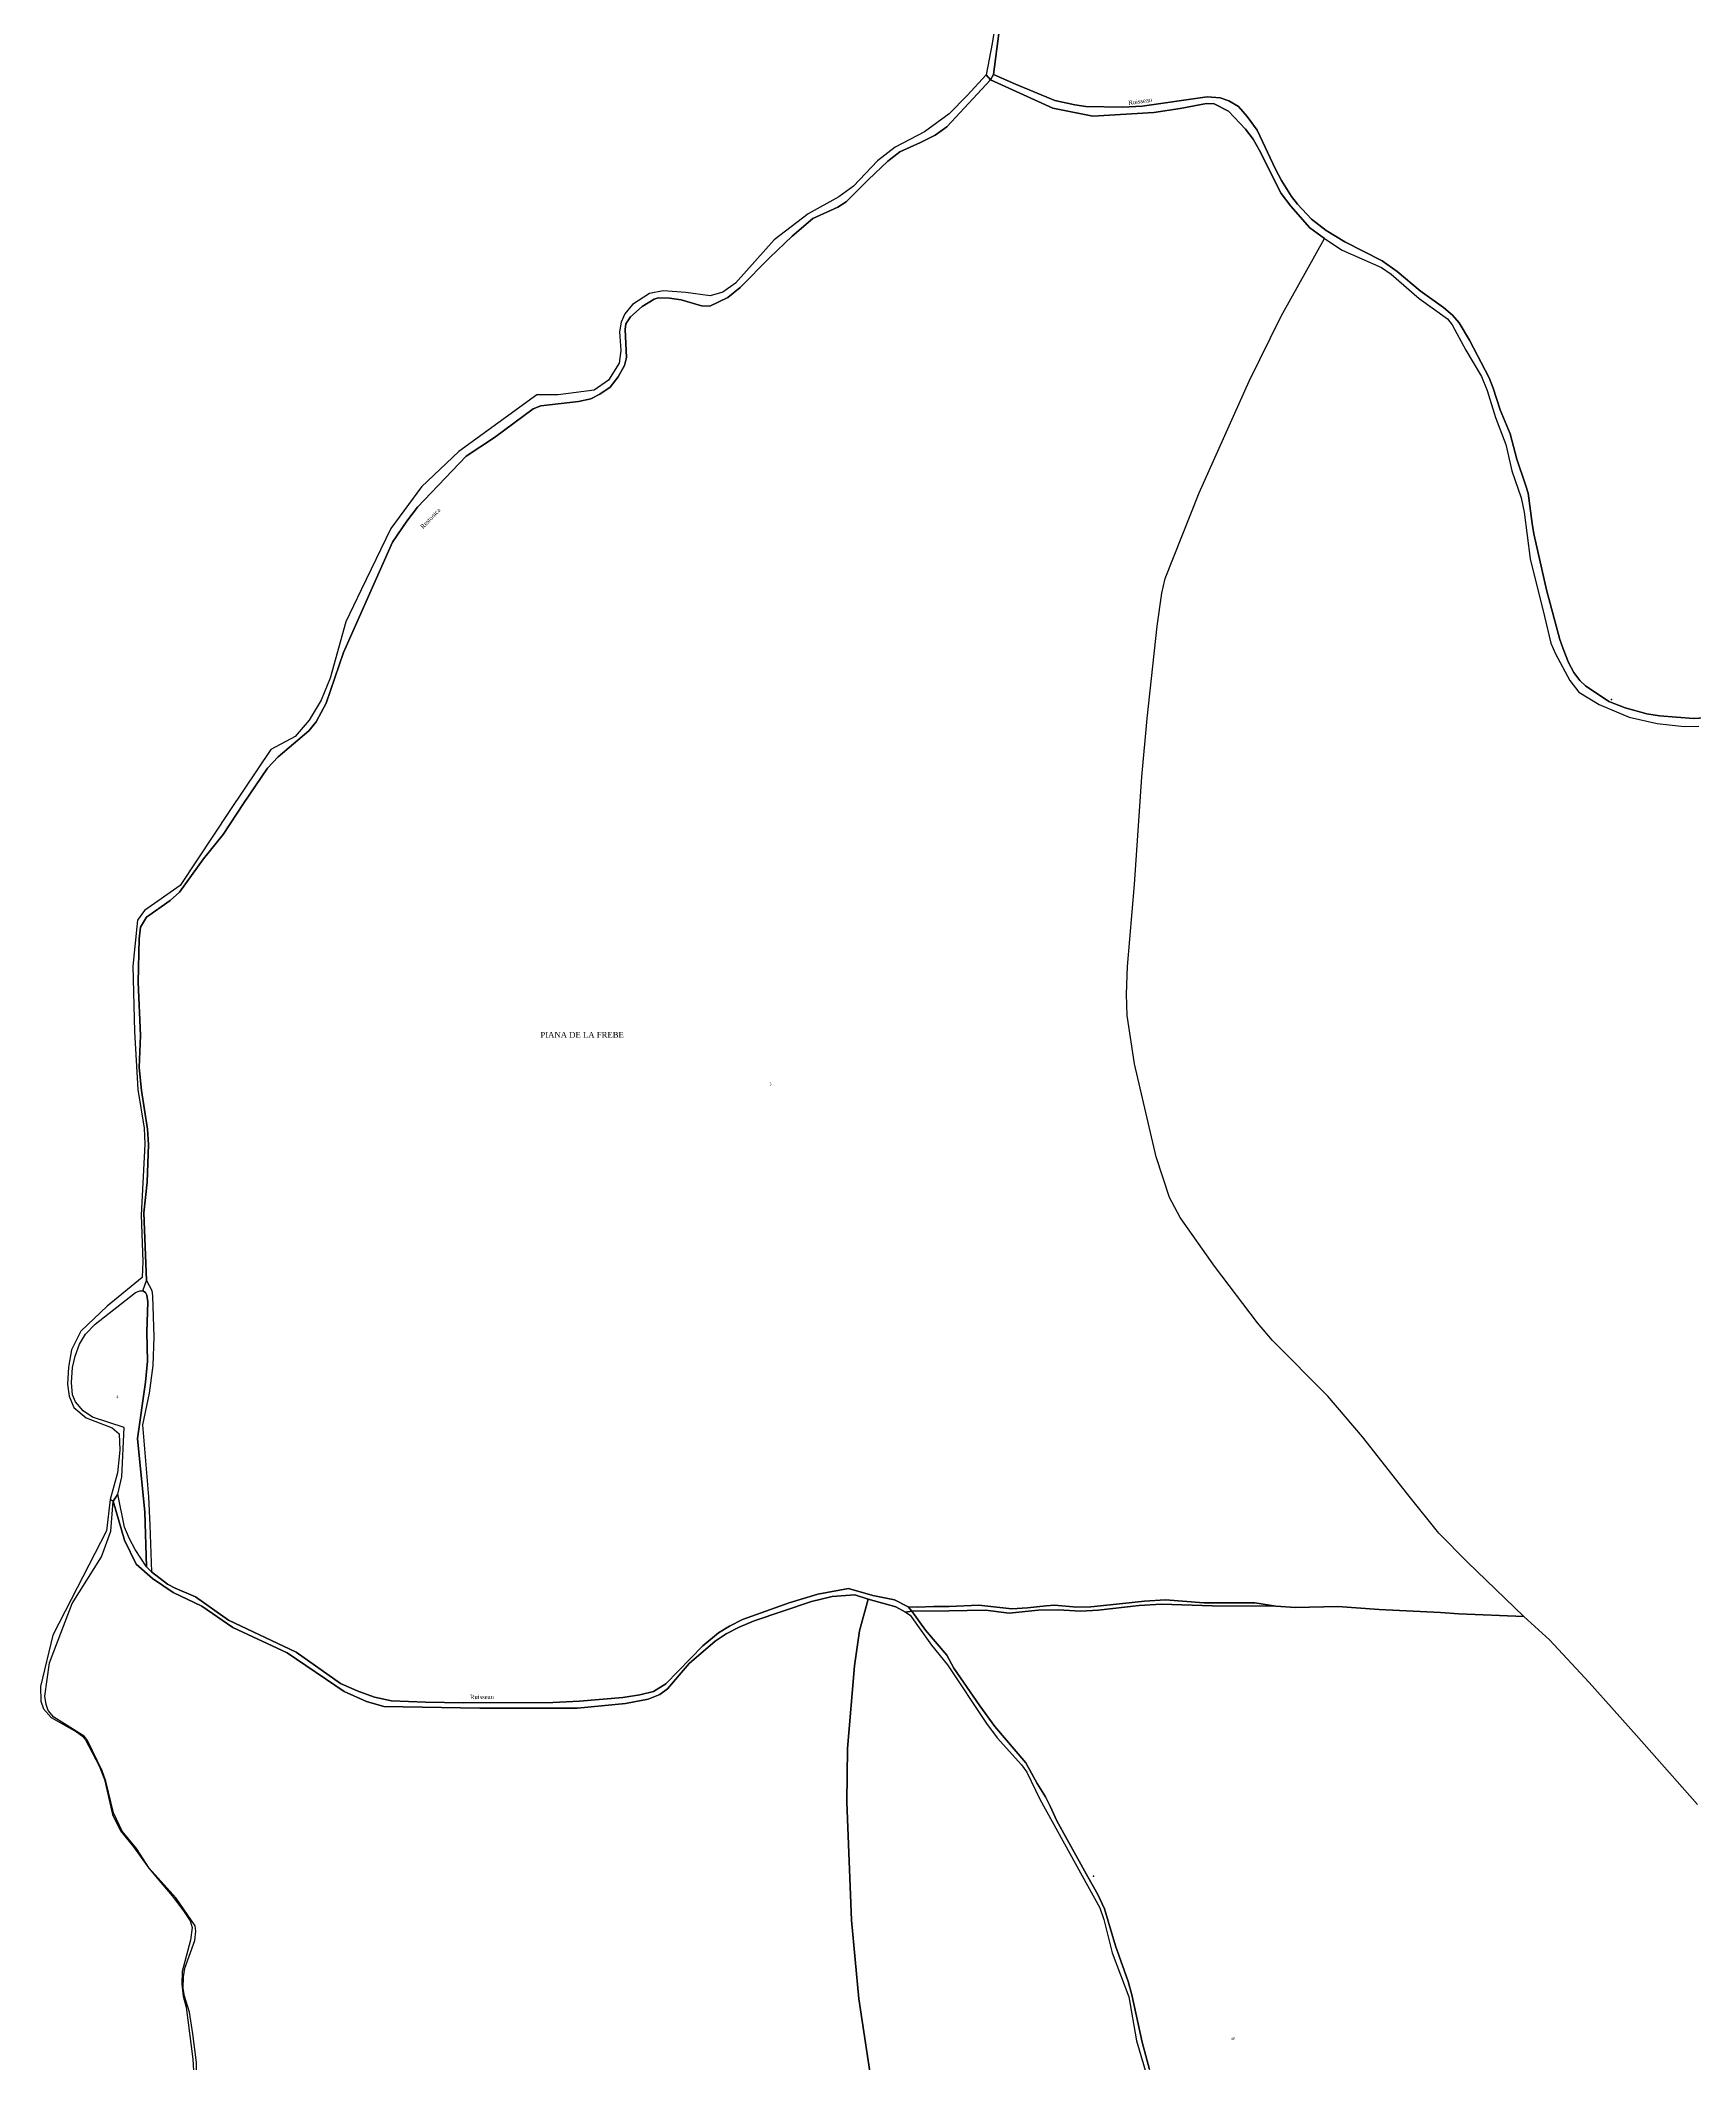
# Model space of a CAD drawing. Extents: x 1197506 to 1206978, y 6141540 to 6151741.
# Drawn here: x 1197759 to 1198907, y 6143154 to 6144558 of the extents above; entities that cross this region are included whole.
import ezdxf

# ---------------------------------------------------------------- set-up
doc = ezdxf.new("R2010")
doc.units = 0
doc.linetypes.add('CONTINU', pattern=[0])
doc.layers.get('0').update_dxf_attribs({"linetype": 'CONTINU'})
for name, color, linetype in [('1FLECHEFL', 7, 'CONTINU'), ('1LIEUDIT', 7, 'CONTINU'), ('1PARCELLE', 7, 'CONTINU'), ('1SECTION', 7, 'CONTINU'), ('1SUBDSECT', 7, 'CONTINU'), ('1TRONFLUV', 7, 'CONTINU'), ('3LIEUDITTEX', 7, 'CONTINU'), ('3PARCELLETEX', 7, 'CONTINU'), ('3TRONFLUVTEX', 7, 'CONTINU')]:
    doc.layers.add(name, color=color, linetype=linetype)
doc.styles.get("Standard").update_dxf_attribs({"font": 'Times New Roman'})

# ---------------------------------------------------------------- blocks, each defined once
blk = doc.blocks.new('FLECHRU1')
blk.add_point((0, 0))

msp = doc.modelspace()

# ---------------------------------------------------------------- linework, layer by layer
at = {"layer": '1LIEUDIT'}
for points in [[(1198424.5, 6144585.62), (1198419.6, 6144555.63), (1198415.44, 6144533.85), (1198418.47, 6144530.34), (1198461.82, 6144510.83), (1198489.49, 6144505.34), (1198531.8, 6144507.7), (1198550.11, 6144510.62), (1198568.48, 6144513.91), (1198573.63, 6144513.85), (1198583.76, 6144508.74), (1198595.49, 6144496.28), (1198600.75, 6144489.22), (1198605.04, 6144481.87), (1198620.33, 6144451.63), (1198626.93, 6144442.85), (1198640.17, 6144427.86), (1198650.24, 6144420.42), (1198662.56, 6144412.35), (1198689.89, 6144400.18), (1198696.61, 6144395.64), (1198716.01, 6144378.77), (1198735.77, 6144364.63), (1198738.9, 6144360.34), (1198748.46, 6144342.8), (1198759.2, 6144324.63), (1198763.3, 6144314.99), (1198768.99, 6144296.14), (1198776.24, 6144277.36), (1198780.45, 6144259.09), (1198786.91, 6144240.32), (1198788.97, 6144230.54), (1198793.11, 6144198.01), (1198803.08, 6144158.11), (1198807.39, 6144139.64), (1198810.66, 6144132.07), (1198820.55, 6144113.65), (1198826.86, 6144105.64), (1198841.09, 6144097.1), (1198861.74, 6144088.26), (1198881.22, 6144083.76), (1198899.99, 6144081.8), (1198910.17, 6144081.93)], [(1198909.13, 6143333.66), (1198866.87, 6143381.63), (1198834.15, 6143418.48), (1198806.42, 6143447.9), (1198788.58, 6143464.2), (1198749.61, 6143501.81), (1198729.65, 6143522.02), (1198708.18, 6143548.8), (1198676.75, 6143588.95), (1198652.54, 6143617.04), (1198614.16, 6143655.63), (1198603.78, 6143667.87), (1198573.93, 6143707.25), (1198550.09, 6143740.95), (1198542.81, 6143755), (1198533.43, 6143783.19), (1198518.43, 6143847.71), (1198513.4, 6143881.14), (1198512.96, 6143895.97), (1198513.58, 6143915.11), (1198518.48, 6143972.07), (1198523.4, 6144046.74), (1198527.2, 6144087.32), (1198534.18, 6144151.27), (1198537.35, 6144174.25), (1198539.75, 6144184.36), (1198563.4, 6144243.82), (1198598.05, 6144321.35), (1198620.17, 6144366.48), (1198650.24, 6144420.42), (1198662.56, 6144412.35), (1198689.89, 6144400.18), (1198696.61, 6144395.64), (1198716.01, 6144378.77), (1198735.77, 6144364.63), (1198738.9, 6144360.34), (1198748.46, 6144342.8), (1198759.2, 6144324.63), (1198763.3, 6144314.99), (1198768.99, 6144296.14), (1198776.24, 6144277.36), (1198780.45, 6144259.09), (1198786.91, 6144240.32), (1198788.97, 6144230.54), (1198793.11, 6144198.01), (1198803.08, 6144158.11), (1198807.39, 6144139.64), (1198810.66, 6144132.07), (1198820.55, 6144113.65), (1198826.86, 6144105.64), (1198841.09, 6144097.1), (1198861.74, 6144088.26), (1198881.22, 6144083.76), (1198899.99, 6144081.8), (1198910.17, 6144081.93)], [(1198337.03, 6143133.17), (1198327.04, 6143198.84), (1198321.98, 6143253.45), (1198318.64, 6143335.32), (1198319.2, 6143372.58), (1198323.98, 6143429.83), (1198327.43, 6143454.19), (1198333.62, 6143476.1), (1198324.26, 6143479.19), (1198308.51, 6143478.16), (1198294.28, 6143474.51), (1198254.39, 6143461.16), (1198243.98, 6143456.69), (1198234.87, 6143452.17), (1198227.29, 6143447.09), (1198209.29, 6143431.66), (1198194.22, 6143413.89), (1198188.89, 6143409.98), (1198180.91, 6143406.74), (1198164.98, 6143403.92), (1198131.72, 6143400.62), (1198063.86, 6143400.54), (1197997.41, 6143401.8), (1197985.38, 6143405.2), (1197969.76, 6143412.12), (1197930.14, 6143438.95), (1197892.58, 6143456.64), (1197871.1, 6143471.42), (1197851.11, 6143480.91), (1197836.8, 6143490.56), (1197825.3, 6143500.41), (1197817.33, 6143517.1), (1197809.46, 6143544.2), (1197807.38, 6143545.31), (1197804.76, 6143523.6), (1197780.35, 6143476.03), (1197767.64, 6143451.12), (1197758.96, 6143415.63), (1197759.24, 6143405.41), (1197761.14, 6143400.1), (1197766.46, 6143394.07), (1197784.1, 6143384.04), (1197788.23, 6143381.08), (1197790.25, 6143378.62), (1197799.62, 6143360.56), (1197803.32, 6143351.15), (1197808.99, 6143326.67), (1197814.52, 6143315.38), (1197823.57, 6143304.44), (1197834.09, 6143289.43), (1197840.02, 6143282.53), (1197850.44, 6143270.38), (1197858.25, 6143259.86), (1197862.91, 6143252.9), (1197864.25, 6143248.35), (1197863.01, 6143239.52), (1197857.4, 6143217.77), (1197857.12, 6143209.1), (1197858.07, 6143200.79), (1197860.17, 6143193.03), (1197864.75, 6143157.1), (1197867.98, 6143101.55)], [(1198909.13, 6143333.66), (1198866.87, 6143381.63), (1198834.15, 6143418.48), (1198806.42, 6143447.9), (1198788.58, 6143464.2), (1198743.47, 6143466.02), (1198730.76, 6143467.01), (1198688.15, 6143469.02), (1198659.53, 6143471.21), (1198630.23, 6143470.32), (1198616.49, 6143471.25), (1198572.6, 6143471.57), (1198537.26, 6143472.83), (1198521.62, 6143471.9), (1198493.24, 6143468.5), (1198481.12, 6143467.76), (1198465.38, 6143468.71), (1198451.6, 6143468.54), (1198431.53, 6143466.42), (1198415.09, 6143468.46), (1198389.46, 6143468.13), (1198363.83, 6143467.85), (1198359.41, 6143467.21), (1198359.41, 6143467.21), (1198352.8, 6143470.94), (1198333.62, 6143476.1), (1198327.43, 6143454.19), (1198323.98, 6143429.83), (1198319.2, 6143372.58), (1198318.64, 6143335.32), (1198321.98, 6143253.45), (1198327.04, 6143198.84), (1198337.03, 6143133.17)]]:
    msp.add_lwpolyline(points, dxfattribs=at)
msp.add_lwpolyline([(1198359.41, 6143467.21), (1198363.83, 6143467.85), (1198389.46, 6143468.13), (1198415.09, 6143468.46), (1198431.53, 6143466.42), (1198451.6, 6143468.54), (1198465.38, 6143468.71), (1198481.12, 6143467.76), (1198493.24, 6143468.5), (1198521.62, 6143471.9), (1198537.26, 6143472.83), (1198572.6, 6143471.57), (1198616.49, 6143471.25), (1198630.23, 6143470.32), (1198659.53, 6143471.21), (1198688.15, 6143469.02), (1198730.76, 6143467.01), (1198743.47, 6143466.02), (1198788.58, 6143464.2), (1198749.61, 6143501.81), (1198729.65, 6143522.02), (1198708.18, 6143548.8), (1198676.75, 6143588.95), (1198652.54, 6143617.04), (1198614.16, 6143655.63), (1198603.78, 6143667.87), (1198573.93, 6143707.25), (1198550.09, 6143740.95), (1198542.81, 6143755), (1198533.43, 6143783.19), (1198518.43, 6143847.71), (1198513.4, 6143881.14), (1198512.96, 6143895.97), (1198513.58, 6143915.11), (1198518.48, 6143972.07), (1198523.4, 6144046.74), (1198527.2, 6144087.32), (1198534.18, 6144151.27), (1198537.35, 6144174.25), (1198539.75, 6144184.36), (1198563.4, 6144243.82), (1198598.05, 6144321.35), (1198620.17, 6144366.48), (1198650.24, 6144420.42), (1198640.17, 6144427.86), (1198626.93, 6144442.85), (1198620.33, 6144451.63), (1198605.04, 6144481.87), (1198600.75, 6144489.22), (1198595.49, 6144496.28), (1198583.76, 6144508.74), (1198573.63, 6144513.85), (1198568.48, 6144513.91), (1198550.11, 6144510.62), (1198531.8, 6144507.7), (1198489.49, 6144505.34), (1198461.82, 6144510.83), (1198418.47, 6144530.34), (1198415.44, 6144533.85), (1198402.24, 6144519.49), (1198389.7, 6144506.8), (1198372.74, 6144494.35), (1198352.28, 6144483.63), (1198339.91, 6144474.22), (1198323.44, 6144456.56), (1198313.13, 6144449.18), (1198291.9, 6144437.45), (1198268.39, 6144419.5), (1198241.35, 6144389.44), (1198232.73, 6144383.09), (1198223.91, 6144380.65), (1198206.89, 6144382.87), (1198191.32, 6144384.05), (1198181.72, 6144382.2), (1198169.88, 6144374.63), (1198164.7, 6144368.07), (1198162, 6144362.32), (1198160.9, 6144355.56), (1198161.78, 6144342.68), (1198160.59, 6144333.85), (1198153.38, 6144322.16), (1198143.31, 6144315.1), (1198118.26, 6144311.8), (1198103.49, 6144311.81), (1198049.45, 6144272.52), (1198023.48, 6144247.92), (1198002.16, 6144219.18), (1197981.67, 6144176.56), (1197970.91, 6144154.47), (1197959.97, 6144115.34), (1197953.83, 6144099.92), (1197945.57, 6144086.03), (1197935.71, 6144074.9), (1197918.79, 6144065.74), (1197890.51, 6144023.44), (1197855.85, 6143971.36), (1197831.3, 6143954.01), (1197826.35, 6143947.29), (1197823.02, 6143915.54), (1197824.34, 6143870.08), (1197826.58, 6143829.93), (1197830.93, 6143803.11), (1197831.49, 6143791.88), (1197828.83, 6143742.57), (1197830.03, 6143710.58), (1197829.58, 6143699.32), (1197805.36, 6143679.62), (1197786.94, 6143662.08), (1197780.45, 6143649.25), (1197778.47, 6143637.27), (1197777.67, 6143625.44), (1197778.81, 6143616.96), (1197782.21, 6143609.26), (1197790.75, 6143602.02), (1197808.64, 6143594.98), (1197813.54, 6143591.01), (1197814.14, 6143579.63), (1197812.56, 6143563.94), (1197807.38, 6143545.31), (1197809.46, 6143544.2), (1197817.33, 6143517.1), (1197825.3, 6143500.41), (1197836.8, 6143490.56), (1197851.11, 6143480.91), (1197871.1, 6143471.42), (1197892.58, 6143456.64), (1197930.14, 6143438.95), (1197969.76, 6143412.12), (1197985.38, 6143405.2), (1197997.41, 6143401.8), (1198063.86, 6143400.54), (1198131.72, 6143400.62), (1198164.98, 6143403.92), (1198180.91, 6143406.74), (1198188.89, 6143409.98), (1198194.22, 6143413.89), (1198209.29, 6143431.66), (1198227.29, 6143447.09), (1198234.87, 6143452.17), (1198243.98, 6143456.69), (1198254.39, 6143461.16), (1198294.28, 6143474.51), (1198308.51, 6143478.16), (1198324.26, 6143479.19), (1198333.62, 6143476.1), (1198352.8, 6143470.94), (1198359.41, 6143467.21)], close=True, dxfattribs=at)
at = {"layer": '1PARCELLE'}
for points in [[(1198425.09, 6144569.78), (1198420.55, 6144534.22), (1198435.86, 6144527.41), (1198463.03, 6144516.08), (1198477.05, 6144513.18), (1198484.69, 6144511.98), (1198510.34, 6144511.4), (1198523.82, 6144512.25), (1198568.94, 6144518.64), (1198577.93, 6144517.97), (1198583.81, 6144515.97), (1198590.58, 6144511.93), (1198596.69, 6144505.05), (1198603.54, 6144495.57), (1198616.35, 6144468.57), (1198620.46, 6144460.66), (1198627.34, 6144449.39), (1198631.52, 6144444.17), (1198641.21, 6144433.73), (1198651.4, 6144425.83), (1198664.39, 6144418.04), (1198690.29, 6144404.88), (1198700.83, 6144397.46), (1198716.84, 6144383.92), (1198732.81, 6144372.55), (1198739.19, 6144367.14), (1198743.83, 6144361.73), (1198750.93, 6144349.91), (1198764.56, 6144323.74), (1198767.47, 6144316.59), (1198772.34, 6144301.53), (1198779.12, 6144284.72), (1198783.92, 6144267.33), (1198789.92, 6144249.44), (1198791.78, 6144243.61), (1198794.38, 6144222.6), (1198795.56, 6144215.47), (1198801.18, 6144190.94), (1198804.49, 6144176.66), (1198813.78, 6144142.2), (1198815.88, 6144135.65), (1198819.81, 6144126.24), (1198823.44, 6144119.24), (1198827.53, 6144113.65), (1198831.42, 6144109.93), (1198847.75, 6144099.19), (1198859.01, 6144094.67), (1198874.08, 6144090.54), (1198882.93, 6144089.07), (1198906.57, 6144087.17), (1198941.44, 6144089.47)], [(1198909.13, 6143333.66), (1198866.87, 6143381.63), (1198834.15, 6143418.48), (1198806.42, 6143447.9), (1198788.58, 6143464.2), (1198749.61, 6143501.81), (1198729.65, 6143522.02), (1198708.18, 6143548.8), (1198676.75, 6143588.95), (1198652.54, 6143617.04), (1198614.16, 6143655.63), (1198603.78, 6143667.87), (1198573.93, 6143707.25), (1198550.09, 6143740.95), (1198542.81, 6143755), (1198533.43, 6143783.19), (1198518.43, 6143847.71), (1198513.4, 6143881.14), (1198512.96, 6143895.97), (1198513.58, 6143915.11), (1198518.48, 6143972.07), (1198523.4, 6144046.74), (1198527.2, 6144087.32), (1198534.18, 6144151.27), (1198537.35, 6144174.25), (1198539.75, 6144184.36), (1198563.4, 6144243.82), (1198598.05, 6144321.35), (1198620.17, 6144366.48), (1198650.24, 6144420.42), (1198662.56, 6144412.35), (1198689.89, 6144400.18), (1198696.61, 6144395.64), (1198716.01, 6144378.77), (1198735.77, 6144364.63), (1198738.9, 6144360.34), (1198748.46, 6144342.8), (1198759.2, 6144324.63), (1198763.3, 6144314.99), (1198768.99, 6144296.14), (1198776.24, 6144277.36), (1198780.45, 6144259.09), (1198786.91, 6144240.32), (1198788.97, 6144230.54), (1198793.11, 6144198.01), (1198803.08, 6144158.11), (1198807.39, 6144139.64), (1198810.66, 6144132.07), (1198820.55, 6144113.65), (1198826.86, 6144105.64), (1198841.09, 6144097.1), (1198861.74, 6144088.26), (1198881.22, 6144083.76), (1198899.99, 6144081.8), (1198910.17, 6144081.93)], [(1197867.65, 6143130.9), (1197867.27, 6143154.62), (1197864.8, 6143174.58), (1197862.44, 6143189.73), (1197859.01, 6143200.65), (1197858.11, 6143206.29), (1197858.31, 6143214.13), (1197859.14, 6143220.18), (1197866.13, 6143239.4), (1197866.93, 6143245.82), (1197866.47, 6143249.52), (1197853.08, 6143268.78), (1197834.32, 6143289.44), (1197825.58, 6143303.11), (1197815.71, 6143315.31), (1197809.57, 6143327.85), (1197804.45, 6143350.01), (1197801.88, 6143357.14), (1197791.59, 6143378.22), (1197789.21, 6143381.03), (1197768.19, 6143394.33), (1197764.22, 6143399), (1197762.88, 6143403.17), (1197762.03, 6143408.78), (1197765.23, 6143432.01), (1197781.09, 6143473.17), (1197801.26, 6143505.5), (1197807.72, 6143523.31), (1197809.46, 6143544.2), (1197817.33, 6143517.1), (1197825.3, 6143500.41), (1197836.8, 6143490.56), (1197851.11, 6143480.91), (1197871.1, 6143471.42), (1197892.58, 6143456.64), (1197930.14, 6143438.95), (1197969.76, 6143412.12), (1197985.38, 6143405.2), (1197997.41, 6143401.8), (1198063.86, 6143400.54), (1198131.72, 6143400.62), (1198164.98, 6143403.92), (1198180.91, 6143406.74), (1198188.89, 6143409.98), (1198194.22, 6143413.89), (1198209.29, 6143431.66), (1198227.29, 6143447.09), (1198234.87, 6143452.17), (1198243.98, 6143456.69), (1198254.39, 6143461.16), (1198294.28, 6143474.51), (1198308.51, 6143478.16), (1198324.26, 6143479.19), (1198333.62, 6143476.1), (1198327.43, 6143454.19), (1198323.98, 6143429.83), (1198319.2, 6143372.58), (1198318.64, 6143335.32), (1198321.98, 6143253.45), (1198327.04, 6143198.84), (1198337.03, 6143133.17)], [(1198337.03, 6143133.17), (1198327.04, 6143198.84), (1198321.98, 6143253.45), (1198318.64, 6143335.32), (1198319.2, 6143372.58), (1198323.98, 6143429.83), (1198327.43, 6143454.19), (1198333.62, 6143476.1), (1198352.8, 6143470.94), (1198359.41, 6143467.21), (1198362.72, 6143465), (1198377.5, 6143444.37), (1198388.51, 6143430.65), (1198415.75, 6143389.85), (1198423.09, 6143379.94), (1198440.03, 6143361.17), (1198443.64, 6143356.16), (1198452.69, 6143337.42), (1198494.33, 6143262.11), (1198497.05, 6143253.96), (1198502.88, 6143230.79), (1198514.44, 6143200.29), (1198519.91, 6143169.74), (1198529.53, 6143136.8)], [(1198909.13, 6143333.66), (1198866.87, 6143381.63), (1198834.15, 6143418.48), (1198806.42, 6143447.9), (1198788.58, 6143464.2), (1198788.58, 6143464.2), (1198743.47, 6143466.02), (1198730.76, 6143467.01), (1198688.15, 6143469.02), (1198659.53, 6143471.21), (1198630.23, 6143470.32), (1198616.49, 6143471.25), (1198572.6, 6143471.57), (1198537.26, 6143472.83), (1198521.62, 6143471.9), (1198493.24, 6143468.5), (1198481.12, 6143467.76), (1198465.38, 6143468.71), (1198451.6, 6143468.54), (1198431.53, 6143466.42), (1198415.09, 6143468.46), (1198389.46, 6143468.13), (1198363.83, 6143467.85), (1198373.43, 6143454.58), (1198388.11, 6143437.3), (1198392.97, 6143428.35), (1198411, 6143402.21), (1198421.47, 6143387.85), (1198442.91, 6143362.65), (1198450.84, 6143348.31), (1198456.55, 6143339.12), (1198459.97, 6143332.55), (1198464.53, 6143322.43), (1198486.05, 6143283.64), (1198493.03, 6143271.36), (1198497.62, 6143261.42), (1198505.25, 6143235.69), (1198514.11, 6143210.87), (1198516.59, 6143201.73), (1198523.67, 6143168.92), (1198528.8, 6143149.78)]]:
    msp.add_lwpolyline(points, dxfattribs=at)
for points in [[(1198788.58, 6143464.2), (1198749.61, 6143501.81), (1198729.65, 6143522.02), (1198708.18, 6143548.8), (1198676.75, 6143588.95), (1198652.54, 6143617.04), (1198614.16, 6143655.63), (1198603.78, 6143667.87), (1198573.93, 6143707.25), (1198550.09, 6143740.95), (1198542.81, 6143755), (1198533.43, 6143783.19), (1198518.43, 6143847.71), (1198513.4, 6143881.14), (1198512.96, 6143895.97), (1198513.58, 6143915.11), (1198518.48, 6143972.07), (1198523.4, 6144046.74), (1198527.2, 6144087.32), (1198534.18, 6144151.27), (1198537.35, 6144174.25), (1198539.75, 6144184.36), (1198563.4, 6144243.82), (1198598.05, 6144321.35), (1198620.17, 6144366.48), (1198650.24, 6144420.42), (1198640.17, 6144427.86), (1198626.93, 6144442.85), (1198620.33, 6144451.63), (1198605.04, 6144481.87), (1198600.75, 6144489.22), (1198595.49, 6144496.28), (1198583.76, 6144508.74), (1198573.63, 6144513.85), (1198568.48, 6144513.91), (1198550.11, 6144510.62), (1198531.8, 6144507.7), (1198489.49, 6144505.34), (1198461.82, 6144510.83), (1198418.47, 6144530.34), (1198388.07, 6144497.93), (1198380.02, 6144492.15), (1198369.92, 6144486.92), (1198355.46, 6144480.52), (1198347.27, 6144474.12), (1198333.54, 6144461.02), (1198318.28, 6144445.78), (1198312.46, 6144442.05), (1198295.19, 6144434.15), (1198280.85, 6144422.01), (1198265.21, 6144407.26), (1198244.71, 6144386.24), (1198236.15, 6144379.32), (1198223.54, 6144373.51), (1198217.96, 6144373.67), (1198203.79, 6144377.7), (1198195.66, 6144378.9), (1198187.88, 6144379.08), (1198185.05, 6144378.19), (1198176.77, 6144373.05), (1198168.47, 6144365.97), (1198165.36, 6144361.13), (1198164.83, 6144357.24), (1198165.85, 6144337.85), (1198164.35, 6144332.25), (1198160.04, 6144324.32), (1198154.51, 6144317.08), (1198147.24, 6144312.28), (1198141.04, 6144309.17), (1198132.35, 6144307.22), (1198106.31, 6144304.31), (1198100.94, 6144302.13), (1198074.19, 6144282.21), (1198054.39, 6144269.25), (1198020.74, 6144233.95), (1198013.4, 6144224.31), (1198003.44, 6144209.66), (1197969.26, 6144133.08), (1197957.37, 6144097.99), (1197950.25, 6144084.92), (1197945.29, 6144078.74), (1197923.87, 6144060.65), (1197916.66, 6144052.89), (1197899.91, 6144028.37), (1197885.83, 6144006.8), (1197872.18, 6143989.9), (1197855.47, 6143966.67), (1197849.05, 6143961.02), (1197832.59, 6143949.38), (1197828.51, 6143942.4), (1197827.49, 6143934.51), (1197826.91, 6143904.25), (1197828.32, 6143867.26), (1197827.54, 6143845.03), (1197829.19, 6143829.19), (1197833.38, 6143802.43), (1197833.91, 6143791.71), (1197833.06, 6143765.55), (1197830.72, 6143744.26), (1197832.48, 6143697.38), (1197836.17, 6143690.48), (1197836.81, 6143686.48), (1197837.73, 6143658.13), (1197836.96, 6143638.38), (1197834.45, 6143619.05), (1197829.79, 6143597.18), (1197834.08, 6143547.27), (1197834.95, 6143527.48), (1197835.99, 6143495.22), (1197847.24, 6143486.65), (1197852.39, 6143483.84), (1197866.56, 6143477.78), (1197889.61, 6143461.72), (1197936.55, 6143439.52), (1197967.17, 6143417.72), (1197978.73, 6143412.55), (1197990.88, 6143408.16), (1198002.68, 6143405.72), (1198026.33, 6143404.76), (1198052.58, 6143404.17), (1198114.73, 6143404.54), (1198133.17, 6143405.41), (1198163.29, 6143408), (1198175, 6143409.89), (1198184.44, 6143412.02), (1198193.13, 6143417.45), (1198218.69, 6143443.9), (1198229.75, 6143452.9), (1198237.31, 6143457.55), (1198246.28, 6143462.01), (1198278.65, 6143473.76), (1198298.49, 6143479.72), (1198319.92, 6143483.62), (1198336.77, 6143478.8), (1198351.91, 6143475.71), (1198361.37, 6143470.77), (1198367.82, 6143470.58), (1198379.15, 6143471.17), (1198389.76, 6143471), (1198410.28, 6143471.93), (1198433.35, 6143469.47), (1198444.18, 6143470.27), (1198456.99, 6143471.68), (1198462.87, 6143471.99), (1198478.45, 6143470.58), (1198488.05, 6143470.96), (1198510.25, 6143473.12), (1198525.32, 6143474.73), (1198539.91, 6143475.7), (1198566.66, 6143473.56), (1198602.05, 6143473.67), (1198616.49, 6143471.25), (1198630.23, 6143470.32), (1198659.53, 6143471.21), (1198688.15, 6143469.02), (1198730.76, 6143467.01), (1198743.47, 6143466.02), (1198788.58, 6143464.2)], [(1197831.45, 6143536.48), (1197832.67, 6143498.71), (1197824.61, 6143510.61), (1197820.74, 6143517.99), (1197817.36, 6143526.26), (1197812.69, 6143549.15), (1197815.46, 6143561.16), (1197816.99, 6143595.31), (1197795.17, 6143602.44), (1197788.68, 6143606.78), (1197783.39, 6143613.17), (1197781.32, 6143617.9), (1197780.53, 6143626.53), (1197781.28, 6143636.87), (1197783.16, 6143644.79), (1197785.99, 6143653.05), (1197790.14, 6143660.19), (1197796.98, 6143667.05), (1197825.03, 6143689.04), (1197827.98, 6143690.11), (1197830.07, 6143690.23), (1197831.95, 6143689.09), (1197832.84, 6143687.11), (1197833.6, 6143682.59), (1197832.79, 6143661.51), (1197833.23, 6143641.44), (1197831.78, 6143626.67), (1197826.24, 6143587.57), (1197831.45, 6143536.48)]]:
    msp.add_lwpolyline(points, close=True, dxfattribs=at)
at = {"layer": '1SECTION'}
msp.add_lwpolyline([(1198424.5, 6144585.62), (1198419.6, 6144555.63), (1198415.44, 6144533.85), (1198402.24, 6144519.49), (1198389.7, 6144506.8), (1198372.74, 6144494.35), (1198352.28, 6144483.63), (1198339.91, 6144474.22), (1198323.44, 6144456.56), (1198313.13, 6144449.18), (1198291.9, 6144437.45), (1198268.39, 6144419.5), (1198241.35, 6144389.44), (1198232.73, 6144383.09), (1198223.91, 6144380.65), (1198206.89, 6144382.87), (1198191.32, 6144384.05), (1198181.72, 6144382.2), (1198169.88, 6144374.63), (1198164.7, 6144368.07), (1198162, 6144362.32), (1198160.9, 6144355.56), (1198161.78, 6144342.68), (1198160.59, 6144333.85), (1198153.38, 6144322.16), (1198143.31, 6144315.1), (1198118.26, 6144311.8), (1198103.49, 6144311.81), (1198049.45, 6144272.52), (1198023.48, 6144247.92), (1198002.16, 6144219.18), (1197981.67, 6144176.56), (1197970.91, 6144154.47), (1197959.97, 6144115.34), (1197953.83, 6144099.92), (1197945.57, 6144086.03), (1197935.71, 6144074.9), (1197918.79, 6144065.74), (1197890.51, 6144023.44), (1197855.85, 6143971.36), (1197831.3, 6143954.01), (1197826.35, 6143947.29), (1197823.02, 6143915.54), (1197824.34, 6143870.08), (1197826.58, 6143829.93), (1197830.93, 6143803.11), (1197831.49, 6143791.88), (1197828.83, 6143742.57), (1197830.03, 6143710.58), (1197829.58, 6143699.32), (1197805.36, 6143679.62), (1197786.94, 6143662.08), (1197780.45, 6143649.25), (1197778.47, 6143637.27), (1197777.67, 6143625.44), (1197778.81, 6143616.96), (1197782.21, 6143609.26), (1197790.75, 6143602.02), (1197808.64, 6143594.98), (1197813.54, 6143591.01), (1197814.14, 6143579.63), (1197812.56, 6143563.94), (1197807.38, 6143545.31), (1197804.76, 6143523.6), (1197780.35, 6143476.03), (1197767.64, 6143451.12), (1197758.96, 6143415.63), (1197759.24, 6143405.41), (1197761.14, 6143400.1), (1197766.46, 6143394.07), (1197784.1, 6143384.04), (1197788.23, 6143381.08), (1197790.25, 6143378.62), (1197799.62, 6143360.56), (1197803.32, 6143351.15), (1197808.99, 6143326.67), (1197814.52, 6143315.38), (1197823.57, 6143304.44), (1197834.09, 6143289.43), (1197840.02, 6143282.53), (1197850.44, 6143270.38), (1197858.25, 6143259.86), (1197862.91, 6143252.9), (1197864.25, 6143248.35), (1197863.01, 6143239.52), (1197857.4, 6143217.77), (1197857.12, 6143209.1), (1197858.07, 6143200.79), (1197860.17, 6143193.03), (1197864.75, 6143157.1), (1197867.98, 6143101.55)], dxfattribs=at)
at = {"layer": '1SUBDSECT'}
msp.add_lwpolyline([(1198424.5, 6144585.62), (1198419.6, 6144555.63), (1198415.44, 6144533.85), (1198402.24, 6144519.49), (1198389.7, 6144506.8), (1198372.74, 6144494.35), (1198352.28, 6144483.63), (1198339.91, 6144474.22), (1198323.44, 6144456.56), (1198313.13, 6144449.18), (1198291.9, 6144437.45), (1198268.39, 6144419.5), (1198241.35, 6144389.44), (1198232.73, 6144383.09), (1198223.91, 6144380.65), (1198206.89, 6144382.87), (1198191.32, 6144384.05), (1198181.72, 6144382.2), (1198169.88, 6144374.63), (1198164.7, 6144368.07), (1198162, 6144362.32), (1198160.9, 6144355.56), (1198161.78, 6144342.68), (1198160.59, 6144333.85), (1198153.38, 6144322.16), (1198143.31, 6144315.1), (1198118.26, 6144311.8), (1198103.49, 6144311.81), (1198049.45, 6144272.52), (1198023.48, 6144247.92), (1198002.16, 6144219.18), (1197981.67, 6144176.56), (1197970.91, 6144154.47), (1197959.97, 6144115.34), (1197953.83, 6144099.92), (1197945.57, 6144086.03), (1197935.71, 6144074.9), (1197918.79, 6144065.74), (1197890.51, 6144023.44), (1197855.85, 6143971.36), (1197831.3, 6143954.01), (1197826.35, 6143947.29), (1197823.02, 6143915.54), (1197824.34, 6143870.08), (1197826.58, 6143829.93), (1197830.93, 6143803.11), (1197831.49, 6143791.88), (1197828.83, 6143742.57), (1197830.03, 6143710.58), (1197829.58, 6143699.32), (1197805.36, 6143679.62), (1197786.94, 6143662.08), (1197780.45, 6143649.25), (1197778.47, 6143637.27), (1197777.67, 6143625.44), (1197778.81, 6143616.96), (1197782.21, 6143609.26), (1197790.75, 6143602.02), (1197808.64, 6143594.98), (1197813.54, 6143591.01), (1197814.14, 6143579.63), (1197812.56, 6143563.94), (1197807.38, 6143545.31), (1197804.76, 6143523.6), (1197780.35, 6143476.03), (1197767.64, 6143451.12), (1197758.96, 6143415.63), (1197759.24, 6143405.41), (1197761.14, 6143400.1), (1197766.46, 6143394.07), (1197784.1, 6143384.04), (1197788.23, 6143381.08), (1197790.25, 6143378.62), (1197799.62, 6143360.56), (1197803.32, 6143351.15), (1197808.99, 6143326.67), (1197814.52, 6143315.38), (1197823.57, 6143304.44), (1197834.09, 6143289.43), (1197840.02, 6143282.53), (1197850.44, 6143270.38), (1197858.25, 6143259.86), (1197862.91, 6143252.9), (1197864.25, 6143248.35), (1197863.01, 6143239.52), (1197857.4, 6143217.77), (1197857.12, 6143209.1), (1197858.07, 6143200.79), (1197860.17, 6143193.03), (1197864.75, 6143157.1), (1197867.98, 6143101.55)], dxfattribs=at)
at = {"layer": '1TRONFLUV'}
for points in [[(1198424.5, 6144585.62), (1198419.6, 6144555.63), (1198415.44, 6144533.85), (1198402.24, 6144519.49), (1198389.7, 6144506.8), (1198372.74, 6144494.35), (1198352.28, 6144483.63), (1198339.91, 6144474.22), (1198323.44, 6144456.56), (1198313.13, 6144449.18), (1198291.9, 6144437.45), (1198268.39, 6144419.5), (1198241.35, 6144389.44), (1198232.73, 6144383.09), (1198223.91, 6144380.65), (1198206.89, 6144382.87), (1198191.32, 6144384.05), (1198181.72, 6144382.2), (1198169.88, 6144374.63), (1198164.7, 6144368.07), (1198162, 6144362.32), (1198160.9, 6144355.56), (1198161.78, 6144342.68), (1198160.59, 6144333.85), (1198153.38, 6144322.16), (1198143.31, 6144315.1), (1198118.26, 6144311.8), (1198103.49, 6144311.81), (1198049.45, 6144272.52), (1198023.48, 6144247.92), (1198002.16, 6144219.18), (1197981.67, 6144176.56), (1197970.91, 6144154.47), (1197959.97, 6144115.34), (1197953.83, 6144099.92), (1197945.57, 6144086.03), (1197935.71, 6144074.9), (1197918.79, 6144065.74), (1197890.51, 6144023.44), (1197855.85, 6143971.36), (1197831.3, 6143954.01), (1197826.35, 6143947.29), (1197823.02, 6143915.54), (1197824.34, 6143870.08), (1197826.58, 6143829.93), (1197830.93, 6143803.11), (1197831.49, 6143791.88), (1197828.83, 6143742.57), (1197830.03, 6143710.58), (1197829.58, 6143699.32), (1197805.36, 6143679.62), (1197786.94, 6143662.08), (1197780.45, 6143649.25), (1197778.47, 6143637.27), (1197777.67, 6143625.44), (1197778.81, 6143616.96), (1197782.21, 6143609.26), (1197790.75, 6143602.02), (1197808.64, 6143594.98), (1197813.54, 6143591.01), (1197814.14, 6143579.63), (1197812.56, 6143563.94), (1197807.38, 6143545.31), (1197804.76, 6143523.6), (1197780.35, 6143476.03), (1197767.64, 6143451.12), (1197758.96, 6143415.63), (1197759.24, 6143405.41), (1197761.14, 6143400.1), (1197766.46, 6143394.07), (1197784.1, 6143384.04), (1197788.23, 6143381.08), (1197790.25, 6143378.62), (1197799.62, 6143360.56), (1197803.32, 6143351.15), (1197808.99, 6143326.67), (1197814.52, 6143315.38), (1197823.57, 6143304.44), (1197834.09, 6143289.43), (1197840.02, 6143282.53), (1197850.44, 6143270.38), (1197858.25, 6143259.86), (1197862.91, 6143252.9), (1197864.25, 6143248.35), (1197863.01, 6143239.52), (1197857.4, 6143217.77), (1197857.12, 6143209.1), (1197858.07, 6143200.79), (1197860.17, 6143193.03), (1197864.75, 6143157.1), (1197867.98, 6143101.55)], [(1197867.65, 6143130.9), (1197867.27, 6143154.62), (1197864.8, 6143174.58), (1197862.44, 6143189.73), (1197859.01, 6143200.65), (1197858.11, 6143206.29), (1197858.31, 6143214.13), (1197859.14, 6143220.18), (1197866.13, 6143239.4), (1197866.93, 6143245.82), (1197866.47, 6143249.52), (1197853.08, 6143268.78), (1197834.32, 6143289.44), (1197825.58, 6143303.11), (1197815.71, 6143315.31), (1197809.57, 6143327.85), (1197804.45, 6143350.01), (1197801.88, 6143357.14), (1197791.59, 6143378.22), (1197789.21, 6143381.03), (1197768.19, 6143394.33), (1197764.22, 6143399), (1197762.88, 6143403.17), (1197762.03, 6143408.78), (1197765.23, 6143432.01), (1197781.09, 6143473.17), (1197801.26, 6143505.5), (1197807.72, 6143523.31), (1197809.46, 6143544.2), (1197809.46, 6143544.2), (1197812.69, 6143549.15), (1197815.46, 6143561.16), (1197816.99, 6143595.31), (1197795.17, 6143602.44), (1197788.68, 6143606.78), (1197783.39, 6143613.17), (1197781.32, 6143617.9), (1197780.53, 6143626.53), (1197781.28, 6143636.87), (1197783.16, 6143644.79), (1197785.99, 6143653.05), (1197790.14, 6143660.19), (1197796.98, 6143667.05), (1197825.03, 6143689.04), (1197827.98, 6143690.11), (1197830.07, 6143690.23), (1197832.48, 6143697.38), (1197830.72, 6143744.26), (1197833.06, 6143765.55), (1197833.91, 6143791.71), (1197833.38, 6143802.43), (1197829.19, 6143829.19), (1197827.54, 6143845.03), (1197828.32, 6143867.26), (1197826.91, 6143904.25), (1197827.49, 6143934.51), (1197828.51, 6143942.4), (1197832.59, 6143949.38), (1197849.05, 6143961.02), (1197855.47, 6143966.67), (1197872.18, 6143989.9), (1197885.83, 6144006.8), (1197899.91, 6144028.37), (1197916.66, 6144052.89), (1197923.87, 6144060.65), (1197945.29, 6144078.74), (1197950.25, 6144084.92), (1197957.37, 6144097.99), (1197969.26, 6144133.08), (1198003.44, 6144209.66), (1198013.4, 6144224.31), (1198020.74, 6144233.95), (1198054.39, 6144269.25), (1198074.19, 6144282.21), (1198100.94, 6144302.13), (1198106.31, 6144304.31), (1198132.35, 6144307.22), (1198141.04, 6144309.17), (1198147.24, 6144312.28), (1198154.51, 6144317.08), (1198160.04, 6144324.32), (1198164.35, 6144332.25), (1198165.85, 6144337.85), (1198164.83, 6144357.24), (1198165.36, 6144361.13), (1198168.47, 6144365.97), (1198176.77, 6144373.05), (1198185.05, 6144378.19), (1198187.88, 6144379.08), (1198195.66, 6144378.9), (1198203.79, 6144377.7), (1198217.96, 6144373.67), (1198223.54, 6144373.51), (1198236.15, 6144379.32), (1198244.71, 6144386.24), (1198265.21, 6144407.26), (1198280.85, 6144422.01), (1198295.19, 6144434.15), (1198312.46, 6144442.05), (1198318.28, 6144445.78), (1198333.54, 6144461.02), (1198347.27, 6144474.12), (1198355.46, 6144480.52), (1198369.92, 6144486.92), (1198380.02, 6144492.15), (1198388.07, 6144497.93), (1198418.47, 6144530.34), (1198420.55, 6144534.22), (1198425.09, 6144569.78)], [(1198941.44, 6144089.47), (1198906.57, 6144087.17), (1198882.93, 6144089.07), (1198874.08, 6144090.54), (1198859.01, 6144094.67), (1198847.75, 6144099.19), (1198831.42, 6144109.93), (1198827.53, 6144113.65), (1198823.44, 6144119.24), (1198819.81, 6144126.24), (1198815.88, 6144135.65), (1198813.78, 6144142.2), (1198804.49, 6144176.66), (1198801.18, 6144190.94), (1198795.56, 6144215.47), (1198794.38, 6144222.6), (1198791.78, 6144243.61), (1198789.92, 6144249.44), (1198783.92, 6144267.33), (1198779.12, 6144284.72), (1198772.34, 6144301.53), (1198767.47, 6144316.59), (1198764.56, 6144323.74), (1198750.93, 6144349.91), (1198743.83, 6144361.73), (1198739.19, 6144367.14), (1198732.81, 6144372.55), (1198716.84, 6144383.92), (1198700.83, 6144397.46), (1198690.29, 6144404.88), (1198664.39, 6144418.04), (1198651.4, 6144425.83), (1198641.21, 6144433.73), (1198631.52, 6144444.17), (1198627.34, 6144449.39), (1198620.46, 6144460.66), (1198616.35, 6144468.57), (1198603.54, 6144495.57), (1198596.69, 6144505.05), (1198590.58, 6144511.93), (1198583.81, 6144515.97), (1198577.93, 6144517.97), (1198568.94, 6144518.64), (1198523.82, 6144512.25), (1198510.34, 6144511.4), (1198484.69, 6144511.98), (1198477.05, 6144513.18), (1198463.03, 6144516.08), (1198435.86, 6144527.41), (1198420.55, 6144534.22), (1198418.47, 6144530.34), (1198461.82, 6144510.83), (1198489.49, 6144505.34), (1198531.8, 6144507.7), (1198550.11, 6144510.62), (1198568.48, 6144513.91), (1198573.63, 6144513.85), (1198583.76, 6144508.74), (1198595.49, 6144496.28), (1198600.75, 6144489.22), (1198605.04, 6144481.87), (1198620.33, 6144451.63), (1198626.93, 6144442.85), (1198640.17, 6144427.86), (1198650.24, 6144420.42), (1198662.56, 6144412.35), (1198689.89, 6144400.18), (1198696.61, 6144395.64), (1198716.01, 6144378.77), (1198735.77, 6144364.63), (1198738.9, 6144360.34), (1198748.46, 6144342.8), (1198759.2, 6144324.63), (1198763.3, 6144314.99), (1198768.99, 6144296.14), (1198776.24, 6144277.36), (1198780.45, 6144259.09), (1198786.91, 6144240.32), (1198788.97, 6144230.54), (1198793.11, 6144198.01), (1198803.08, 6144158.11), (1198807.39, 6144139.64), (1198810.66, 6144132.07), (1198820.55, 6144113.65), (1198826.86, 6144105.64), (1198841.09, 6144097.1), (1198861.74, 6144088.26), (1198881.22, 6144083.76), (1198899.99, 6144081.8), (1198910.17, 6144081.93)], [(1198528.8, 6143149.78), (1198523.67, 6143168.92), (1198516.59, 6143201.73), (1198514.11, 6143210.87), (1198505.25, 6143235.69), (1198497.62, 6143261.42), (1198493.03, 6143271.36), (1198486.05, 6143283.64), (1198464.53, 6143322.43), (1198459.97, 6143332.55), (1198456.55, 6143339.12), (1198450.84, 6143348.31), (1198442.91, 6143362.65), (1198421.47, 6143387.85), (1198411, 6143402.21), (1198392.97, 6143428.35), (1198388.11, 6143437.3), (1198373.43, 6143454.58), (1198363.83, 6143467.85), (1198361.37, 6143470.77), (1198351.91, 6143475.71), (1198336.77, 6143478.8), (1198319.92, 6143483.62), (1198298.49, 6143479.72), (1198278.65, 6143473.76), (1198246.28, 6143462.01), (1198237.31, 6143457.55), (1198229.75, 6143452.9), (1198218.69, 6143443.9), (1198193.13, 6143417.45), (1198184.44, 6143412.02), (1198175, 6143409.89), (1198163.29, 6143408), (1198133.17, 6143405.41), (1198114.73, 6143404.54), (1198052.58, 6143404.17), (1198026.33, 6143404.76), (1198002.68, 6143405.72), (1197990.88, 6143408.16), (1197978.73, 6143412.55), (1197967.17, 6143417.72), (1197936.55, 6143439.52), (1197889.61, 6143461.72), (1197866.56, 6143477.78), (1197852.39, 6143483.84), (1197847.24, 6143486.65), (1197835.99, 6143495.22), (1197832.67, 6143498.71), (1197824.61, 6143510.61), (1197820.74, 6143517.99), (1197817.36, 6143526.26), (1197812.69, 6143549.15), (1197809.46, 6143544.2), (1197817.33, 6143517.1), (1197825.3, 6143500.41), (1197836.8, 6143490.56), (1197851.11, 6143480.91), (1197871.1, 6143471.42), (1197892.58, 6143456.64), (1197930.14, 6143438.95), (1197969.76, 6143412.12), (1197985.38, 6143405.2), (1197997.41, 6143401.8), (1198063.86, 6143400.54), (1198131.72, 6143400.62), (1198164.98, 6143403.92), (1198180.91, 6143406.74), (1198188.89, 6143409.98), (1198194.22, 6143413.89), (1198209.29, 6143431.66), (1198227.29, 6143447.09), (1198234.87, 6143452.17), (1198243.98, 6143456.69), (1198254.39, 6143461.16), (1198294.28, 6143474.51), (1198308.51, 6143478.16), (1198324.26, 6143479.19), (1198333.62, 6143476.1), (1198352.8, 6143470.94), (1198359.41, 6143467.21), (1198362.72, 6143465), (1198377.5, 6143444.37), (1198388.51, 6143430.65), (1198415.75, 6143389.85), (1198423.09, 6143379.94), (1198440.03, 6143361.17), (1198443.64, 6143356.16), (1198452.69, 6143337.42), (1198494.33, 6143262.11), (1198497.05, 6143253.96), (1198502.88, 6143230.79), (1198514.44, 6143200.29), (1198519.91, 6143169.74), (1198529.53, 6143136.8)]]:
    msp.add_lwpolyline(points, dxfattribs=at)
for points in [[(1197832.67, 6143498.71), (1197831.45, 6143536.48), (1197826.24, 6143587.57), (1197831.78, 6143626.67), (1197833.23, 6143641.44), (1197832.79, 6143661.51), (1197833.6, 6143682.59), (1197832.84, 6143687.11), (1197831.95, 6143689.09), (1197830.07, 6143690.23), (1197832.48, 6143697.38), (1197836.17, 6143690.48), (1197836.81, 6143686.48), (1197837.73, 6143658.13), (1197836.96, 6143638.38), (1197834.45, 6143619.05), (1197829.79, 6143597.18), (1197834.08, 6143547.27), (1197834.95, 6143527.48), (1197835.99, 6143495.22), (1197832.67, 6143498.71)], [(1198361.37, 6143470.77), (1198363.83, 6143467.85), (1198389.46, 6143468.13), (1198415.09, 6143468.46), (1198431.53, 6143466.42), (1198451.6, 6143468.54), (1198465.38, 6143468.71), (1198481.12, 6143467.76), (1198493.24, 6143468.5), (1198521.62, 6143471.9), (1198537.26, 6143472.83), (1198572.6, 6143471.57), (1198616.49, 6143471.25), (1198602.05, 6143473.67), (1198566.66, 6143473.56), (1198539.91, 6143475.7), (1198525.32, 6143474.73), (1198510.25, 6143473.12), (1198488.05, 6143470.96), (1198478.45, 6143470.58), (1198462.87, 6143471.99), (1198456.99, 6143471.68), (1198444.18, 6143470.27), (1198433.35, 6143469.47), (1198410.28, 6143471.93), (1198389.76, 6143471), (1198379.15, 6143471.17), (1198367.82, 6143470.58), (1198361.37, 6143470.77)]]:
    msp.add_lwpolyline(points, close=True, dxfattribs=at)

# ---------------------------------------------------------------- block references
at = {"layer": '1FLECHEFL'}
for p, rotation in [((1198849.47, 6144100.51), 130), ((1198490.03, 6143284.08), 118.5)]:
    msp.add_blockref('FLECHRU1', p, dxfattribs=dict(at, rotation=rotation))

# ---------------------------------------------------------------- texts
at = {"layer": '3LIEUDITTEX'}
msp.add_text('PIANA DE LA FREBE', height=4, dxfattribs=at).set_placement((1198106.03, 6143865.79))
at = {"layer": '3PARCELLETEX'}
for s, p in [('5', (1198264.9, 6143832.63)), ('4', (1197811.66, 6143615.64))]:
    msp.add_text(s, height=2, dxfattribs=at).set_placement(p)
at = {"layer": '3SECTIONTEX'}
msp.add_text('0F', height=1.5, dxfattribs=at).set_placement((1198585.81, 6143170.39))
at = {"layer": '3TRONFLUVTEX'}
for s, rotation, p in [('Ruisseau', 8, (1198514.39, 6144512.98)), ('Restonica', 46.3, (1198024.49, 6144218.65)), ('Ruisseau', 0.3, (1198057.22, 6143406.83))]:
    msp.add_text(s, height=3, rotation=rotation, dxfattribs=at).set_placement(p)

doc.saveas('drawing.dxf')
